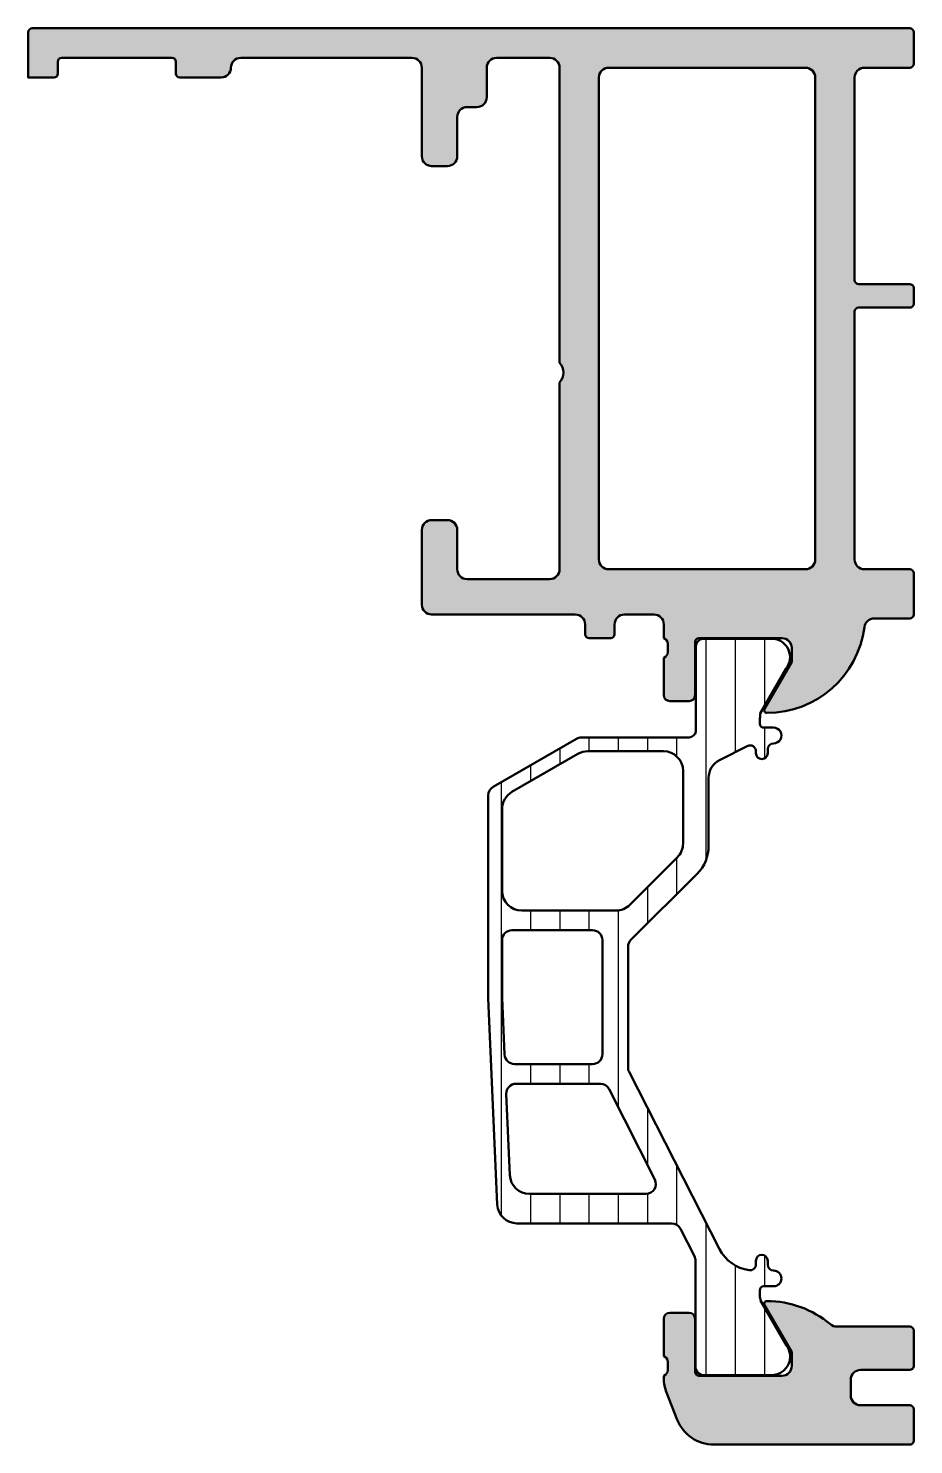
# Model space of a CAD drawing. Extents: x -30 to 15, y 11 to 83.
import ezdxf

# ---------------------------------------------------------------- set-up
doc = ezdxf.new("R2010")
doc.units = 0
for name, color, linetype, lineweight in [('0S-Alu contour', 7, 'Continuous', 50), ('0S-Alu hatch', 252, 'Continuous', 25), ('0S-Plastic contour', 254, 'Continuous', 50), ('0S-Plastic hatch', 253, 'Continuous', 25)]:
    doc.layers.add(name, color=color, linetype=linetype, lineweight=lineweight)

# ---------------------------------------------------------------- blocks, each defined once
blk = doc.blocks.new('469890__79589771_B3D5_4C9F_9425_0B44BDEF0770_')
at = {"layer": '0S-Alu hatch'}
h = blk.add_hatch(color=256, dxfattribs=at)
edge = h.paths.add_edge_path()
edge.add_arc((12.50258484209178, 55.99756273303262), 0.5, 180, 270)
edge.add_line((12.50258484209178, 55.49756273303263), (14.80258484209179, 55.49756273303261))
edge.add_ellipse((14.80258484209179, 55.29756273303262), major_axis=(-0.1999999999999886, 0), ratio=1, start_angle=180, end_angle=270, ccw=False)
edge.add_line((15.00258484209178, 55.29756273303262), (15.00258484209178, 53.19756273303262))
edge.add_ellipse((14.80258484209179, 53.19756273303262), major_axis=(-0.1999999999999886, 0), ratio=1, start_angle=90, end_angle=180, ccw=False)
edge.add_line((14.80258484209179, 52.99756273303263), (12.99597730553444, 52.99756273303263))
edge.add_arc((12.99597730553444, 52.49756273303262), 0.5, 90, 172.6879780737331)
edge.add_ellipse((7.54070462674008, 53.19756273303261), major_axis=(-5.000000000000015, 0), ratio=1, start_angle=90, end_angle=172.6879780737333, ccw=False)
edge.add_ellipse((7.54070462674008, 48.33568251768092), major_axis=(-0.1381197846483104, 0), ratio=1, start_angle=-30.00000000000989, end_angle=90, ccw=False)
edge.add_line((7.421089384469418, 48.4047424100051), (8.80258484209179, 50.79756273303262))
edge.add_line((8.80258484209179, 50.79756273303262), (8.80258484209179, 51.49756273303262))
edge.add_arc((8.30258484209179, 51.49756273303262), 0.5, 0, 90)
edge.add_line((8.30258484209179, 51.99756273303262), (4.09258484209181, 51.99756273303262))
edge.add_arc((4.09258484209181, 51.79756273303262), 0.2000000000000028, 90, 180)
edge.add_line((3.892584842091807, 51.79756273303262), (3.892584842091764, 49.09756273303266))
edge.add_ellipse((3.592584842091753, 49.09756273303266), major_axis=(-0.3000000000000114, 0), ratio=1, start_angle=90, end_angle=180, ccw=False)
edge.add_line((3.592584842091753, 48.79756273303264), (2.602584842091857, 48.79756273303262))
edge.add_ellipse((2.602584842091857, 49.09756273303266), major_axis=(-0.3000000000000398, 0), ratio=1, start_angle=0, end_angle=90, ccw=False)
edge.add_line((2.302584842091818, 49.09756273303266), (2.302584842091789, 50.99756273303262))
edge.add_arc((2.202584842091823, 51.28040544550724), 0.299999999999988, 289.4712206344845, 360)
edge.add_line((2.502584842091813, 51.28040544550724), (2.502584842091778, 51.714720020558))
edge.add_arc((2.202584842091823, 51.714720020558), 0.3000000000000114, 0, 70.5287793655185)
edge.add_line((2.302584842091782, 51.99756273303265), (2.302584842091789, 52.69756273303262))
edge.add_arc((1.802584842091789, 52.69756273303262), 0.5, 0, 90)
edge.add_line((1.802584842091789, 53.19756273303262), (0.3025848420917896, 53.19756273303262))
edge.add_arc((0.3025848420917896, 52.69756273303262), 0.5, 90, 180)
edge.add_line((-0.1974151579082104, 52.69756273303262), (-0.1974151579082104, 52.19756273303262))
edge.add_ellipse((-0.397415157908199, 52.19756273303262), major_axis=(-0.1999999999999886, 0), ratio=1, start_angle=90, end_angle=180, ccw=False)
edge.add_line((-0.397415157908199, 51.99756273303264), (-1.497415157908221, 51.99756273303262))
edge.add_ellipse((-1.497415157908221, 52.19756273303262), major_axis=(-0.2000000000000028, 0), ratio=1, start_angle=0, end_angle=90, ccw=False)
edge.add_line((-1.697415157908224, 52.19756273303262), (-1.69741515790821, 52.69756273303262))
edge.add_arc((-2.19741515790821, 52.69756273303262), 0.5, 0, 90)
edge.add_line((-2.19741515790821, 53.19756273303262), (-9.497415157908222, 53.19756273303262))
edge.add_ellipse((-9.497415157908222, 53.69756273303263), major_axis=(-0.5, 0), ratio=1, start_angle=0, end_angle=90, ccw=False)
edge.add_line((-9.997415157908222, 53.69756273303263), (-9.997415157908222, 57.49756273303262))
edge.add_ellipse((-9.497415157908222, 57.49756273303262), major_axis=(-0.5, 0), ratio=1, start_angle=270, end_angle=360, ccw=False)
edge.add_line((-9.497415157908222, 57.99756273303263), (-8.69741515790821, 57.99756273303263))
edge.add_ellipse((-8.69741515790821, 57.49756273303262), major_axis=(-0.5, 0), ratio=1, start_angle=180, end_angle=270, ccw=False)
edge.add_line((-8.19741515790821, 57.49756273303262), (-8.19741515790821, 55.49756273303263))
edge.add_arc((-7.69741515790821, 55.49756273303263), 0.5, 180, 270)
edge.add_line((-7.69741515790821, 54.99756273303262), (-3.497415157908221, 54.99756273303262))
edge.add_arc((-3.497415157908221, 55.49756273303263), 0.5, 270, 360)
edge.add_line((-2.997415157908221, 55.49756273303263), (-2.997415157908221, 64.99756273303262))
edge.add_arc((-3.522415157908199, 65.49756273303262), 0.7249999999999885, 316.3971810272952, 403.6028189727048)
edge.add_line((-2.997415157908221, 65.99756273303262), (-2.997415157908164, 80.99756273303262))
edge.add_arc((-3.497415157908221, 80.99756273303262), 0.5, 0, 90)
edge.add_line((-3.497415157908221, 81.49756273303264), (-6.19741515790821, 81.49756273303264))
edge.add_arc((-6.19741515790821, 80.99756273303262), 0.5, 90, 180)
edge.add_line((-6.69741515790821, 80.99756273303262), (-6.69741515790821, 79.49756273303264))
edge.add_ellipse((-7.19741515790821, 79.49756273303264), major_axis=(-0.5, 0), ratio=1, start_angle=90, end_angle=180, ccw=False)
edge.add_line((-7.19741515790821, 78.99756273303264), (-7.69741515790821, 78.99756273303264))
edge.add_arc((-7.69741515790821, 78.49756273303262), 0.5, 90, 180)
edge.add_line((-8.19741515790821, 78.49756273303262), (-8.19741515790821, 76.49756273303264))
edge.add_ellipse((-8.69741515790821, 76.49756273303264), major_axis=(-0.5, 0), ratio=1, start_angle=90, end_angle=180, ccw=False)
edge.add_line((-8.69741515790821, 75.99756273303262), (-9.497415157908222, 75.99756273303262))
edge.add_ellipse((-9.497415157908222, 76.49756273303264), major_axis=(-0.5, 0), ratio=1, start_angle=0, end_angle=90, ccw=False)
edge.add_line((-9.997415157908222, 76.49756273303264), (-9.997415157908222, 80.99756273303262))
edge.add_arc((-10.49741515790822, 80.99756273303262), 0.5, 0, 90)
edge.add_line((-10.49741515790822, 81.49756273303264), (-19.19741515790821, 81.49756273303264))
edge.add_arc((-19.19741515790821, 80.99756273303265), 0.5, 90, 180)
edge.add_ellipse((-20.19741515790821, 80.99756273303262), major_axis=(-0.5, 0), ratio=1, start_angle=90, end_angle=180, ccw=False)
edge.add_line((-20.19741515790821, 80.49756273303264), (-22.29741515790824, 80.49756273303264))
edge.add_ellipse((-22.29741515790824, 80.69756273303264), major_axis=(-0.2000000000000028, 0), ratio=1, start_angle=0, end_angle=90, ccw=False)
edge.add_line((-22.49741515790824, 80.69756273303264), (-22.49741515790822, 81.29756273303263))
edge.add_arc((-22.69741515790821, 81.29756273303263), 0.1999999999999886, 0, 90)
edge.add_line((-22.69741515790821, 81.49756273303262), (-28.29741515790824, 81.49756273303264))
edge.add_arc((-28.29741515790824, 81.29756273303263), 0.2000000000000028, 90, 180)
edge.add_line((-28.49741515790824, 81.29756273303263), (-28.49741515790822, 80.69756273303264))
edge.add_ellipse((-28.69741515790821, 80.69756273303264), major_axis=(-0.1999999999999886, 0), ratio=1, start_angle=90, end_angle=180, ccw=False)
edge.add_line((-28.69741515790821, 80.49756273303264), (-29.99741515790822, 80.49756273303264))
edge.add_line((-29.99741515790822, 80.49756273303264), (-29.99741515790822, 82.79756273303263))
edge.add_ellipse((-29.79741515790824, 82.79756273303265), major_axis=(-0.1999999999999886, 0), ratio=1, start_angle=270, end_angle=360, ccw=False)
edge.add_line((-29.79741515790824, 82.99756273303264), (14.80258484209179, 82.99756273303264))
edge.add_ellipse((14.80258484209179, 82.79756273303265), major_axis=(-0.1999999999999886, 0), ratio=1, start_angle=180, end_angle=270, ccw=False)
edge.add_line((15.00258484209178, 82.79756273303265), (15.00258484209178, 81.19756273303265))
edge.add_ellipse((14.80258484209179, 81.19756273303265), major_axis=(-0.1999999999999886, 0), ratio=1, start_angle=90, end_angle=180, ccw=False)
edge.add_line((14.80258484209179, 80.99756273303265), (12.50258484209178, 80.99756273303262))
edge.add_arc((12.50258484209178, 80.49756273303264), 0.5, 90, 180)
edge.add_line((12.00258484209178, 80.49756273303264), (12.00258484209178, 70.19756273303263))
edge.add_arc((12.20258484209177, 70.19756273303263), 0.1999999999999886, 180, 270)
edge.add_line((12.20258484209177, 69.99756273303264), (14.80258484209179, 69.99756273303262))
edge.add_ellipse((14.80258484209179, 69.79756273303262), major_axis=(-0.2000000000000028, 0), ratio=1, start_angle=180, end_angle=270, ccw=False)
edge.add_line((15.00258484209179, 69.79756273303262), (15.00258484209178, 68.99756273303262))
edge.add_ellipse((14.80258484209179, 68.99756273303262), major_axis=(-0.1999999999999886, 0), ratio=1, start_angle=90, end_angle=180, ccw=False)
edge.add_line((14.80258484209179, 68.79756273303263), (12.20258484209177, 68.79756273303262))
edge.add_arc((12.20258484209177, 68.5975627330326), 0.1999999999999957, 90, 180)
edge.add_line((12.00258484209177, 68.5975627330326), (12.00258484209178, 55.99756273303262))
edge = h.paths.add_edge_path()
edge.add_line((10.00258484209178, 55.99756273303262), (10.00258484209178, 80.49756273303264))
edge.add_arc((9.502584842091778, 80.49756273303264), 0.5, 0, 90)
edge.add_line((9.502584842091778, 80.99756273303262), (-0.4974151579082218, 80.99756273303262))
edge.add_arc((-0.4974151579082218, 80.49756273303264), 0.5, 90, 180)
edge.add_line((-0.9974151579082217, 80.49756273303264), (-0.9974151579082217, 55.99756273303262))
edge.add_arc((-0.4974151579082218, 55.99756273303262), 0.5, 180, 270)
edge.add_line((-0.4974151579082218, 55.49756273303263), (9.502584842091778, 55.49756273303263))
edge.add_arc((9.502584842091778, 55.99756273303262), 0.5, 270, 360)
at = {"layer": '0S-Alu contour', "color": 7}
for points in [[(-29.79741515790824, 82.99756273303264), (14.80258484209179, 82.99756273303264)], [(-28.69741515790821, 80.49756273303264), (-29.99741515790822, 80.49756273303264), (-29.99741515790822, 82.79756273303263)], [(15.00258484209178, 82.79756273303265), (15.00258484209178, 81.19756273303265)], [(-22.69741515790821, 81.49756273303262), (-28.29741515790824, 81.49756273303264)], [(-10.49741515790822, 81.49756273303264), (-19.19741515790821, 81.49756273303264)], [(-3.497415157908221, 81.49756273303264), (-6.19741515790821, 81.49756273303264)], [(-28.49741515790824, 81.29756273303263), (-28.49741515790822, 80.69756273303264)], [(-22.49741515790824, 80.69756273303264), (-22.49741515790822, 81.29756273303263)], [(-9.997415157908222, 76.49756273303264), (-9.997415157908222, 80.99756273303262)], [(-6.69741515790821, 80.99756273303262), (-6.69741515790821, 79.49756273303264)], [(-2.997415157908221, 65.99756273303262), (-2.997415157908164, 80.99756273303262)], [(9.502584842091778, 80.99756273303262), (-0.4974151579082218, 80.99756273303262)], [(14.80258484209179, 80.99756273303265), (12.50258484209178, 80.99756273303262)], [(-20.19741515790821, 80.49756273303264), (-22.29741515790824, 80.49756273303264)], [(-0.9974151579082217, 80.49756273303264), (-0.9974151579082217, 55.99756273303262)], [(10.00258484209178, 55.99756273303262), (10.00258484209178, 80.49756273303264)], [(12.00258484209178, 80.49756273303264), (12.00258484209178, 70.19756273303263)], [(-8.19741515790821, 78.49756273303262), (-8.19741515790821, 76.49756273303264)], [(-7.19741515790821, 78.99756273303264), (-7.69741515790821, 78.99756273303264)], [(-8.69741515790821, 75.99756273303262), (-9.497415157908222, 75.99756273303262)], [(12.20258484209177, 69.99756273303264), (14.80258484209179, 69.99756273303262)], [(15.00258484209179, 69.79756273303262), (15.00258484209178, 68.99756273303262)], [(12.00258484209177, 68.5975627330326), (12.00258484209178, 55.99756273303262)], [(14.80258484209179, 68.79756273303263), (12.20258484209177, 68.79756273303262)], [(-2.997415157908221, 55.49756273303263), (-2.997415157908221, 64.99756273303262)], [(-9.497415157908222, 57.99756273303263), (-8.69741515790821, 57.99756273303263)], [(-9.997415157908222, 53.69756273303263), (-9.997415157908222, 57.49756273303262)], [(-8.19741515790821, 57.49756273303262), (-8.19741515790821, 55.49756273303263)], [(-0.4974151579082218, 55.49756273303263), (9.502584842091778, 55.49756273303263)], [(12.50258484209178, 55.49756273303263), (14.80258484209179, 55.49756273303261)], [(-7.69741515790821, 54.99756273303262), (-3.497415157908221, 54.99756273303262)], [(15.00258484209178, 55.29756273303262), (15.00258484209178, 53.19756273303262)], [(-2.19741515790821, 53.19756273303262), (-9.497415157908222, 53.19756273303262)], [(-1.697415157908224, 52.19756273303262), (-1.69741515790821, 52.69756273303262)], [(-0.1974151579082104, 52.69756273303262), (-0.1974151579082104, 52.19756273303262)], [(1.802584842091789, 53.19756273303262), (0.3025848420917896, 53.19756273303262)], [(2.302584842091782, 51.99756273303265), (2.302584842091789, 52.69756273303262)], [(14.80258484209179, 52.99756273303263), (12.99597730553444, 52.99756273303263)], [(-0.397415157908199, 51.99756273303264), (-1.497415157908221, 51.99756273303262)], [(8.30258484209179, 51.99756273303262), (4.09258484209181, 51.99756273303262)], [(2.502584842091813, 51.28040544550724), (2.502584842091778, 51.714720020558)], [(3.892584842091807, 51.79756273303262), (3.892584842091764, 49.09756273303266)], [(7.421089384469418, 48.4047424100051), (8.80258484209179, 50.79756273303262), (8.80258484209179, 51.49756273303262)], [(2.302584842091818, 49.09756273303266), (2.302584842091789, 50.99756273303262)], [(3.592584842091753, 48.79756273303264), (2.602584842091857, 48.79756273303262)]]:
    blk.add_lwpolyline(points, dxfattribs=at)
at = {"layer": '0S-Alu contour', "color": 7, "extrusion": (0, 0, -1)}
for centre, radius, start, end in [((29.79741515790824, 82.79756273303265), 0.1999999999999886, 0, 90), ((-14.80258484209179, 82.79756273303265), 0.1999999999999886, 90, 180), ((28.69741515790821, 80.69756273303264), 0.1999999999999886, 180, 270), ((22.29741515790824, 80.69756273303264), 0.2000000000000028, 270, 0), ((20.19741515790821, 80.99756273303262), 0.5, 180, 270), ((-14.80258484209179, 81.19756273303265), 0.1999999999999886, 180, 270), ((7.19741515790821, 79.49756273303264), 0.5, 180, 270), ((9.497415157908222, 76.49756273303264), 0.5, 270, 0), ((8.69741515790821, 76.49756273303264), 0.5, 180, 270), ((-14.80258484209179, 69.79756273303262), 0.2000000000000028, 90, 180), ((-14.80258484209179, 68.99756273303262), 0.1999999999999886, 180, 270), ((9.497415157908222, 57.49756273303262), 0.5, 0, 90), ((8.69741515790821, 57.49756273303262), 0.5, 90, 180), ((-14.80258484209179, 55.29756273303262), 0.1999999999999886, 90, 180), ((9.497415157908222, 53.69756273303263), 0.5, 270, 0), ((-7.54070462674008, 53.19756273303261), 5.000000000000015, 187.3120219262668, 270), ((-14.80258484209179, 53.19756273303262), 0.1999999999999886, 180, 270), ((1.497415157908221, 52.19756273303262), 0.2000000000000028, 270, 0), ((0.397415157908199, 52.19756273303262), 0.1999999999999886, 180, 270), ((-2.602584842091857, 49.09756273303266), 0.3000000000000398, 270, 0), ((-3.592584842091753, 49.09756273303266), 0.3000000000000114, 180, 270), ((-7.54070462674008, 48.33568251768092), 0.1381197846483104, 270, 30.00000000000994)]:
    blk.add_arc(centre, radius, start, end, dxfattribs=at)
at = {"layer": '0S-Alu contour', "color": 7}
for centre, radius, start, end in [((-28.29741515790824, 81.29756273303263), 0.2000000000000028, 90, 180), ((-22.69741515790821, 81.29756273303263), 0.1999999999999886, 0, 90), ((-19.19741515790821, 80.99756273303265), 0.5, 90, 180), ((-10.49741515790822, 80.99756273303262), 0.5, 0, 90), ((-6.19741515790821, 80.99756273303262), 0.5, 90, 180), ((-3.497415157908221, 80.99756273303262), 0.5, 0, 90), ((-0.4974151579082218, 80.49756273303264), 0.5, 90, 180), ((9.502584842091778, 80.49756273303264), 0.5, 0, 90), ((12.50258484209178, 80.49756273303264), 0.5, 90, 180), ((-7.69741515790821, 78.49756273303262), 0.5, 90, 180), ((12.20258484209177, 70.19756273303263), 0.1999999999999886, 180, 270), ((12.20258484209177, 68.5975627330326), 0.1999999999999957, 90, 180), ((-3.522415157908199, 65.49756273303262), 0.7249999999999885, 316.3971810272952, 43.60281897270485), ((-7.69741515790821, 55.49756273303263), 0.5, 180, 270), ((-3.497415157908221, 55.49756273303263), 0.5, 270, 0), ((-0.4974151579082218, 55.99756273303262), 0.5, 180, 270), ((9.502584842091778, 55.99756273303262), 0.5, 270, 0), ((12.50258484209178, 55.99756273303262), 0.5, 180, 270), ((-2.19741515790821, 52.69756273303262), 0.5, 0, 90), ((0.3025848420917896, 52.69756273303262), 0.5, 90, 180), ((1.802584842091789, 52.69756273303262), 0.5, 0, 90), ((12.99597730553444, 52.49756273303262), 0.5, 90, 172.6879780737331), ((2.202584842091823, 51.714720020558), 0.3000000000000114, 0, 70.5287793655185), ((4.09258484209181, 51.79756273303262), 0.2000000000000028, 90, 180), ((8.30258484209179, 51.49756273303262), 0.5, 0, 90), ((2.202584842091823, 51.28040544550724), 0.299999999999988, 289.4712206344845, 0)]:
    blk.add_arc(centre, radius, start, end, dxfattribs=at)
blk = doc.blocks.new('278063__64BF9CD4_61B2_48D3_96F1_33F255880114___BF24868D_3EAA_4AB0_83CB_893429609EA8_')
at = {"layer": '0S-Plastic hatch'}
h = blk.add_hatch(dxfattribs=at)
h.set_pattern_fill('ANSI31', color=256, scale=0.4680000000000001, angle=45, style=0)
h.set_pattern_definition([(90, (0, 0), (-1.4859, 0), [])])
edge = h.paths.add_edge_path()
edge.add_line((5.128834674243876, 45.79115558315097), (6.546514973167916, 46.51307811542618))
edge.add_ellipse((6.682648994566648, 46.24574400196921), major_axis=(-0.3000000000000226, 0), ratio=1, start_angle=180, end_angle=296.98646930828545, ccw=False)
edge.add_line((6.982648994566673, 46.24574400196921), (6.982648994566716, 46.14756273303484))
edge.add_arc((7.28264899456667, 46.14756273303484), 0.2999999999999545, 180, 360)
edge.add_line((7.582648994566625, 46.14756273303484), (7.582648994566682, 46.34756273303485))
edge.add_ellipse((7.88264899456675, 46.34756273303483), major_axis=(-0.3000000000000682, 0), ratio=1, start_angle=270, end_angle=360, ccw=False)
edge.add_arc((7.882648994566693, 47.04756273303488), 0.399999999999963, 270.0000000000081, 450.0000000000081)
edge.add_line((7.882648994566636, 47.44756273303484), (7.382614745572936, 47.44756273303491))
edge.add_ellipse((7.38261474557305, 47.64756273303483), major_axis=(-0.1999999999999176, 0), ratio=1, start_angle=0, end_angle=89.99999999996737, ccw=False)
edge.add_line((7.182614745573133, 47.64756273303483), (7.182537140174872, 47.92338152003675))
edge.add_arc((6.194495554023717, 48.11929891957523), 1.00727841404748, 348.7843821634795, 363.0772084676887)
edge.add_line((7.200321576537191, 48.17337124004265), (8.518838429495815, 50.45710973303269))
edge.add_arc((7.779224736056676, 51.03348954304917), 0.9376791033809563, 322.0707685868704, 444.4998783962023)
edge.add_line((7.869099276298015, 51.9668515670965), (4.392557778198579, 51.96685156709647))
edge.add_arc((4.33648011478948, 51.56372916904984), 0.4070041426574093, 82.08050537437983, 190.7856807720694)
edge.add_line((3.9366660869847, 51.48756411596898), (3.937257260184708, 47.24760456172591))
edge.add_ellipse((3.555787674739121, 47.33775528727939), major_axis=(-0.3919772926303827, 0), ratio=1, start_angle=95.46964802809242, end_angle=166.7035368165188, ccw=False)
edge.add_line((3.593150337250961, 46.94756273303486), (-1.883410658211118, 46.94756273303487))
edge.add_arc((-1.883410658211232, 46.44756273303449), 0.5000000000003837, 89.99999999998697, 119.9999999999902)
edge.add_line((-2.133410658211349, 46.88057543492708), (-6.367385254426721, 44.43608906206003))
edge.add_arc((-6.117385254426835, 44.00307636016762), 0.5000000000001013, 119.9999999999779, 180)
edge.add_line((-6.617385254426935, 44.00307636016762), (-6.617385254426949, 33.69944550725292))
edge.add_line((-6.617385254426949, 33.69944550725292), (-6.159141733753585, 23.20394334566933))
edge.add_arc((-5.160093512171897, 23.24756273303469), 0.9999999999998308, 182.5000000000013, 270.0000000000065)
edge.add_line((-5.160093512171783, 22.24756273303485), (2.700110409865771, 22.24756273303484))
edge.add_ellipse((2.700110409865828, 21.74756273303502), major_axis=(-0.4999999999998153, 0), ratio=1, start_angle=207.0072193887, end_angle=270.0000000000065, ccw=False)
edge.add_line((3.14558506654459, 21.97461411545044), (3.860600767332527, 20.57175380057281))
edge.add_arc((4.764970354736476, 20.86784848828489), 0.9516072796655693, 198.1286804402379, 207.0234293259297)
edge.add_line((3.917258792379868, 20.43548114243252), (3.916501983105604, 15.00756135009637))
edge.add_arc((4.333633017273598, 14.95385451497479), 0.4205742785820791, 172.6633644629792, 278.0539499294952)
edge.add_line((4.392557778198522, 14.53742853553213), (7.869099276298015, 14.53742853553207))
edge.add_arc((7.777892128773544, 15.47879643362732), 0.945776011180143, 275.5339938552022, 396.2479581553777)
edge.add_line((8.540628019168388, 16.03801573303267), (7.222111166209799, 18.32175422602269))
edge.add_ellipse((9.521737227368646, 18.81391823754531), major_axis=(-2.351702667302775, 0), ratio=1, start_angle=5.9106989761972955, end_angle=12.08015371247501, ccw=False)
edge.add_line((7.182537140174872, 18.57174394602859), (7.182614745573062, 18.84756273260788))
edge.add_ellipse((7.382614745786497, 18.8475627328214), major_axis=(-0.2000000002134357, 0), ratio=1, start_angle=270.00000006119694, end_angle=360, ccw=False)
edge.add_line((7.38261474557288, 19.04756273303483), (7.882648994566693, 19.04756273303491))
edge.add_arc((7.882648994566693, 19.44756273303487), 0.399999999999963, 270, 450)
edge.add_ellipse((7.88264899456675, 20.14756273303489), major_axis=(-0.300000000000054, 0), ratio=1, start_angle=0, end_angle=89.9999999999892, ccw=False)
edge.add_line((7.582648994566696, 20.14756273303489), (7.582648994566682, 20.34756273303489))
edge.add_arc((7.28264899456667, 20.34756273303489), 0.3000000000000114, 0, 180)
edge.add_line((6.982648994566659, 20.34756273303489), (6.982648994566716, 20.16314109265791))
edge.add_ellipse((6.682648994566704, 20.1631410926579), major_axis=(-0.3000000000000114, 0), ratio=1, start_angle=82.23741734384078, end_angle=180, ccw=False)
edge.add_ellipse((6.912265495345138, 21.84756273303488), major_axis=(-2.000000000000015, 0), ratio=1, start_angle=27.007219388690316, end_angle=82.23741734384163, ccw=False)
edge.add_line((5.130366868629259, 20.93935720337316), (0.537140088894205, 29.95126499703352))
edge.add_ellipse((0.9826147455723344, 30.17831637944897), major_axis=(-0.4999999999992659, 0), ratio=1, start_angle=0, end_angle=27.007219388736587, ccw=False)
edge.add_line((0.4826147455730699, 30.17831637944897), (0.4826147455730734, 36.30197832076333))
edge.add_ellipse((0.9826147455730165, 36.30197832076334), major_axis=(-0.4999999999999432, 0), ratio=1, start_angle=314.99999999999744, end_angle=360, ccw=False)
edge.add_line((0.6290613549798004, 36.65553171135659), (3.996828307946032, 40.02329866432264))
edge.add_arc((2.582614745573039, 41.43751222669584), 2.000000000000005, 314.9999999999957, 360)
edge.add_line((4.582614745573046, 41.43751222669584), (4.582614745573152, 44.90004187162803))
edge.add_ellipse((5.582614745573039, 44.90004187162798), major_axis=(-0.9999999999998863, 0), ratio=1, start_angle=296.98646930829455, end_angle=360, ccw=False)
edge = h.paths.add_edge_path()
edge.add_line((3.282614745573141, 45.24756273303488), (3.282614745573141, 41.56177629540796))
edge.add_ellipse((2.282614745573141, 41.56177629540796), major_axis=(-1.000000000000002, 0), ratio=1, start_angle=135.0000000000006, end_angle=180, ccw=False)
edge.add_line((2.989721526759694, 40.85466951422143), (0.5755079643865884, 38.44045595184832))
edge.add_ellipse((-0.1315988167999649, 39.14756273303487), major_axis=(-1, 0), ratio=1, start_angle=90, end_angle=135.0000000000001, ccw=False)
edge.add_line((-0.1315988167999649, 38.14756273303487), (-4.917385254426903, 38.14756273303487))
edge.add_ellipse((-4.917385254426903, 39.14756273303487), major_axis=(-1, 0), ratio=1, start_angle=0, end_angle=90, ccw=False)
edge.add_line((-5.917385254426903, 39.14756273303487), (-5.9173852544269, 43.31025603714024))
edge.add_ellipse((-4.917385254426903, 43.31025603714024), major_axis=(-0.9999999999999959, 0), ratio=1, start_angle=300.0000000000001, end_angle=360, ccw=False)
edge.add_line((-5.417385254426903, 44.17628144092467), (-2.06187162729396, 46.11358813681931))
edge.add_ellipse((-1.561871627293953, 45.24756273303488), major_axis=(-1, 0), ratio=1, start_angle=270, end_angle=300.0000000000005, ccw=False)
edge.add_line((-1.561871627293953, 46.24756273303488), (2.282614745573141, 46.24756273303488))
edge.add_ellipse((2.282614745573141, 45.24756273303488), major_axis=(-1, 0), ratio=1, start_angle=180, end_angle=270, ccw=False)
edge = h.paths.add_edge_path()
edge.add_ellipse((1.398206735328017, 24.24756273303478), major_axis=(-0.499999999999929, 0), ratio=1, start_angle=90, end_angle=206.7367475977933, ccw=False)
edge.add_line((1.398206735328017, 23.74756273303486), (-4.524918046920561, 23.74756273303489))
edge.add_ellipse((-4.524918046920561, 24.74756273303484), major_axis=(-0.9999999999999468, 0), ratio=1, start_angle=2.5000000000035243, end_angle=90, ccw=False)
edge.add_line((-5.523966268502363, 24.70394334566945), (-5.70392836621805, 28.82575303935244))
edge.add_ellipse((-5.204404255427277, 28.84756273303502), major_axis=(-0.4999999999998437, 0), ratio=1, start_angle=-90.0000000000195, end_angle=2.4999999999911893, ccw=False)
edge.add_line((-5.204404255427107, 29.34756273303487), (-0.9190500128672738, 29.34756273303485))
edge.add_ellipse((-0.9190500128672738, 28.84756273303478), major_axis=(-0.500000000000068, 0), ratio=1, start_angle=206.7367475977943, end_angle=270, ccw=False)
edge.add_line((-0.4725084996590568, 29.07250867538934), (1.844748248536113, 24.47250867538928))
edge = h.paths.add_edge_path()
edge.add_line((-5.917385254426903, 33.71471956158599), (-5.91738525442691, 36.64756273303486))
edge.add_ellipse((-5.417385254426903, 36.64756273303486), major_axis=(-0.5000000000000071, 0), ratio=1, start_angle=270, end_angle=360, ccw=False)
edge.add_line((-5.417385254426903, 37.14756273303488), (-1.317385254426881, 37.14756273303488))
edge.add_ellipse((-1.317385254426881, 36.64756273303487), major_axis=(-0.5, 0), ratio=1, start_angle=180, end_angle=270, ccw=False)
edge.add_line((-0.8173852544268811, 36.64756273303487), (-0.8173852544268811, 30.84756273303485))
edge.add_ellipse((-1.317385254426881, 30.84756273303485), major_axis=(-0.5, 0), ratio=1, start_angle=90, end_angle=180, ccw=False)
edge.add_line((-1.317385254426881, 30.34756273303485), (-5.291726141244112, 30.34756273303485))
edge.add_ellipse((-5.291726141244112, 30.84756273303488), major_axis=(-0.5000000000000298, 0), ratio=1, start_angle=2.5000000000017053, end_angle=90, ccw=False)
edge.add_line((-5.791250252035069, 30.82575303935219), (-5.917385254426903, 33.71471956158599))
at = {"layer": '0S-Alu contour', "color": 7}
for points in [[(-5.417385254426903, 44.17628144092467), (-2.06187162729396, 46.11358813681931)], [(-1.561871627293953, 46.24756273303488), (2.282614745573141, 46.24756273303488)], [(3.282614745573141, 45.24756273303488), (3.282614745573141, 41.56177629540796)], [(-5.917385254426903, 39.14756273303487), (-5.9173852544269, 43.31025603714024)], [(2.989721526759694, 40.85466951422143), (0.5755079643865884, 38.44045595184832)], [(-0.1315988167999649, 38.14756273303487), (-4.917385254426903, 38.14756273303487)], [(-5.417385254426903, 37.14756273303488), (-1.317385254426881, 37.14756273303488)], [(-5.917385254426903, 33.71471956158599), (-5.91738525442691, 36.64756273303486)], [(-0.8173852544268811, 36.64756273303487), (-0.8173852544268811, 30.84756273303485)], [(-5.791250252035069, 30.82575303935219), (-5.917385254426903, 33.71471956158599)], [(-1.317385254426881, 30.34756273303485), (-5.291726141244112, 30.34756273303485)], [(-5.523966268502363, 24.70394334566945), (-5.70392836621805, 28.82575303935244)], [(-5.204404255427107, 29.34756273303487), (-0.9190500128672738, 29.34756273303485)], [(-0.4725084996590568, 29.07250867538934), (1.844748248536113, 24.47250867538928)], [(1.398206735328017, 23.74756273303486), (-4.524918046920561, 23.74756273303489)]]:
    blk.add_lwpolyline(points, dxfattribs=at)
at = {"layer": '0S-Alu contour', "color": 7, "extrusion": (0, 0, -1)}
for centre, radius, start, end in [((1.561871627293953, 45.24756273303488), 1, 59.99999999999951, 90), ((-2.282614745573141, 45.24756273303488), 1, 90, 180), ((4.917385254426903, 43.31025603714024), 0.9999999999999959, 0, 59.99999999999986), ((-2.282614745573141, 41.56177629540796), 1.000000000000002, 180, 224.9999999999994), ((4.917385254426903, 39.14756273303487), 1, 270, 0), ((0.1315988167999649, 39.14756273303487), 1, 225, 270), ((5.417385254426903, 36.64756273303486), 0.5000000000000071, 0, 90), ((1.317385254426881, 36.64756273303487), 0.5, 90, 180), ((5.291726141244112, 30.84756273303488), 0.5000000000000298, 270, 357.4999999999983), ((1.317385254426881, 30.84756273303485), 0.5, 180, 270), ((5.204404255427277, 28.84756273303502), 0.4999999999998437, 357.5000000000088, 90.00000000001953), ((0.9190500128672738, 28.84756273303478), 0.500000000000068, 90, 153.2632524022057), ((4.524918046920561, 24.74756273303484), 0.9999999999999468, 270, 357.4999999999965), ((-1.398206735328017, 24.24756273303478), 0.499999999999929, 153.2632524022067, 270)]:
    blk.add_arc(centre, radius, start, end, dxfattribs=at)
at = {"layer": '0S-Plastic contour', "color": 7}
for points in [[(7.869099276298015, 51.9668515670965), (4.392557778198579, 51.96685156709647)], [(3.9366660869847, 51.48756411596898), (3.937257260184708, 47.24760456172591)], [(7.200321576537191, 48.17337124004265), (8.518838429495815, 50.45710973303269)], [(7.182614745573133, 47.64756273303483), (7.182537140174872, 47.92338152003675)], [(-2.133410658211349, 46.88057543492708), (-6.367385254426721, 44.43608906206003)], [(3.593150337250961, 46.94756273303486), (-1.883410658211118, 46.94756273303487)], [(7.882648994566636, 47.44756273303484), (7.382614745572936, 47.44756273303491)], [(5.128834674243876, 45.79115558315097), (6.546514973167916, 46.51307811542618)], [(6.982648994566673, 46.24574400196921), (6.982648994566716, 46.14756273303484)], [(7.582648994566625, 46.14756273303484), (7.582648994566682, 46.34756273303485)], [(4.582614745573046, 41.43751222669584), (4.582614745573152, 44.90004187162803)], [(-6.617385254426935, 44.00307636016762), (-6.617385254426949, 33.69944550725292), (-6.159141733753585, 23.20394334566933)], [(0.6290613549798004, 36.65553171135659), (3.996828307946032, 40.02329866432264)], [(0.4826147455730699, 30.17831637944897), (0.4826147455730734, 36.30197832076333)], [(5.130366868629259, 20.93935720337316), (0.537140088894205, 29.95126499703352)], [(-5.160093512171783, 22.24756273303485), (2.700110409865771, 22.24756273303484)], [(3.14558506654459, 21.97461411545044), (3.860600767332527, 20.57175380057281)], [(3.917258792379868, 20.43548114243252), (3.916501983105604, 15.00756135009637)], [(6.982648994566659, 20.34756273303489), (6.982648994566716, 20.16314109265791)], [(7.582648994566696, 20.14756273303489), (7.582648994566682, 20.34756273303489)], [(7.182537140174872, 18.57174394602859), (7.182614745573062, 18.84756273260788)], [(7.38261474557288, 19.04756273303483), (7.882648994566693, 19.04756273303491)], [(8.540628019168388, 16.03801573303267), (7.222111166209799, 18.32175422602269)], [(4.392557778198522, 14.53742853553213), (7.869099276298015, 14.53742853553207)]]:
    blk.add_lwpolyline(points, dxfattribs=at)
for centre, radius, start, end in [((4.33648011478948, 51.56372916904984), 0.4070041426574093, 82.08050537437983, 190.7856807720694), ((7.779224736056676, 51.03348954304917), 0.9376791033809563, 322.0707685868704, 84.4998783962024), ((6.194495554023717, 48.11929891957523), 1.00727841404748, 348.7843821634795, 3.077208467688711), ((-1.883410658211232, 46.44756273303449), 0.5000000000003837, 89.99999999998697, 119.9999999999902), ((7.882648994566693, 47.04756273303488), 0.399999999999963, 270.0000000000081, 90.00000000000813), ((7.28264899456667, 46.14756273303484), 0.2999999999999545, 180, 0), ((-6.117385254426835, 44.00307636016762), 0.5000000000001013, 119.9999999999779, 180), ((2.582614745573039, 41.43751222669584), 2.000000000000005, 314.9999999999957, 0), ((-5.160093512171897, 23.24756273303469), 0.9999999999998308, 182.5000000000013, 270.0000000000065), ((4.764970354736476, 20.86784848828489), 0.9516072796655693, 198.1286804402379, 207.0234293259297), ((7.28264899456667, 20.34756273303489), 0.3000000000000114, 0, 180), ((7.882648994566693, 19.44756273303487), 0.399999999999963, 270, 90), ((7.777892128773544, 15.47879643362732), 0.945776011180143, 275.5339938552022, 36.24795815537775), ((4.333633017273598, 14.95385451497479), 0.4205742785820791, 172.6633644629792, 278.0539499294952)]:
    blk.add_arc(centre, radius, start, end, dxfattribs=at)
at = {"layer": '0S-Plastic contour', "color": 7, "extrusion": (0, 0, -1)}
for centre, radius, start, end in [((-7.38261474557305, 47.64756273303483), 0.1999999999999176, 270.0000000000326, 0), ((-3.555787674739121, 47.33775528727939), 0.3919772926303827, 193.2964631834813, 264.5303519719076), ((-6.682648994566648, 46.24574400196921), 0.3000000000000226, 63.01353069171453, 180), ((-7.88264899456675, 46.34756273303483), 0.3000000000000682, 0, 90), ((-5.582614745573039, 44.90004187162798), 0.9999999999998863, 0, 63.01353069170547), ((-0.9826147455730165, 36.30197832076334), 0.4999999999999432, 0, 45.00000000000258), ((-0.9826147455723344, 30.17831637944897), 0.4999999999992659, 332.9927806112635, 0), ((-2.700110409865828, 21.74756273303502), 0.4999999999998153, 89.99999999999349, 152.9927806113), ((-6.912265495345138, 21.84756273303488), 2.000000000000015, 277.7625826561584, 332.9927806113097), ((-6.682648994566704, 20.1631410926579), 0.3000000000000114, 180, 277.7625826561593), ((-7.88264899456675, 20.14756273303489), 0.300000000000054, 270.0000000000108, 0), ((-7.382614745786497, 18.8475627328214), 0.2000000002134357, 0, 89.99999993880306), ((-9.521737227368646, 18.81391823754531), 2.351702667302775, 347.919846287525, 354.0893010238027)]:
    blk.add_arc(centre, radius, start, end, dxfattribs=at)
blk = doc.blocks.new('469930__322C1DA9_7D74_4B2B_B54B_63E2E62F2198_')
at = {"layer": '0S-Alu hatch'}
h = blk.add_hatch(color=256, dxfattribs=at)
edge = h.paths.add_edge_path()
edge.add_line((12.30258484209207, 14.79756273303269), (14.80258484209207, 14.79756273303269))
edge.add_arc((14.80258484209207, 14.99756273303269), 0.2000000000000028, 270, 360)
edge.add_line((15.00258484209206, 14.99756273303269), (15.00258484209206, 16.79756273303269))
edge.add_arc((14.80258484209207, 16.79756273303269), 0.1999999999999886, 0, 90)
edge.add_line((14.80258484209207, 16.99756273303268), (11.0917608078031, 16.99756273303269))
edge.add_ellipse((11.0917608078031, 17.49756273303269), major_axis=(-0.5, 0), ratio=1, start_angle=49.7858289816881, end_angle=90, ccw=False)
edge.add_arc((7.540704626820968, 13.29756273309118), 5.000000000000008, 49.78582898168568, 90)
edge.add_arc((7.540704626820968, 18.15944294844075), 0.1381197846504278, 90, 209.9999999999981)
edge.add_line((7.421089384548459, 18.09038305611554), (8.802584842192118, 15.69756273305116))
edge.add_line((8.802584842192118, 15.69756273305116), (8.802584842192118, 14.99756273304039))
edge.add_ellipse((8.302584842184388, 14.99756273304039), major_axis=(-0.5000000000077307, 0), ratio=1, start_angle=90, end_angle=180, ccw=False)
edge.add_line((8.302584842184388, 14.49756273303266), (4.092584842092094, 14.49756273303269))
edge.add_ellipse((4.092584842092094, 14.6975627330327), major_axis=(-0.2000000000000028, 0), ratio=1, start_angle=0, end_angle=90, ccw=False)
edge.add_line((3.892584842092091, 14.6975627330327), (3.892584842092048, 17.39756273303266))
edge.add_arc((3.592584842092037, 17.39756273303266), 0.3000000000000682, 0, 90)
edge.add_line((3.592584842092037, 17.69756273303272), (2.602584842092085, 17.6975627330327))
edge.add_arc((2.602584842092085, 17.39756273303266), 0.3000000000000398, 90, 180)
edge.add_line((2.302584842092045, 17.39756273303266), (2.302584842092073, 15.49756273303269))
edge.add_ellipse((2.202584842092051, 15.21472002055807), major_axis=(-0.300000000000007, 0), ratio=1, start_angle=180, end_angle=250.52877936550522, ccw=False)
edge.add_line((2.502584842092055, 15.21472002055807), (2.502584842092062, 14.78040544550731))
edge.add_ellipse((2.202584842092051, 14.78040544550731), major_axis=(-0.3000000000000114, 0), ratio=1, start_angle=109.4712206344959, end_angle=180, ccw=False)
edge.add_line((2.30258484209208, 14.49756273303269), (2.302584842092073, 14.37727459723832))
edge.add_arc((4.302584842092073, 14.37727459723831), 2, 180, 201.4999999999992)
edge.add_line((2.441749706128014, 13.64427214378974), (2.985232662768851, 12.2645602795841))
edge.add_arc((4.84606779873286, 12.99756273303269), 2.000000000000019, 201.5000000000003, 270)
edge.add_line((4.84606779873286, 10.99756273303267), (14.80258484209207, 10.99756273303269))
edge.add_arc((14.80258484209207, 11.19756273303269), 0.2000000000000028, 270, 360)
edge.add_line((15.00258484209207, 11.19756273303269), (15.00258484209206, 12.79756273303269))
edge.add_arc((14.80258484209207, 12.79756273303269), 0.1999999999999886, 0, 90)
edge.add_line((14.80258484209207, 12.99756273303268), (12.30258484209207, 12.99756273303269))
edge.add_ellipse((12.30258484209207, 13.49756273303269), major_axis=(-0.5, 0), ratio=1, start_angle=0, end_angle=90, ccw=False)
edge.add_line((11.80258484209207, 13.49756273303269), (11.80258484209207, 14.29756273303269))
edge.add_ellipse((12.30258484209207, 14.29756273303269), major_axis=(-0.5, 0), ratio=1, start_angle=270, end_angle=360, ccw=False)
at = {"layer": '0S-Alu contour', "color": 7}
for points in [[(7.421089384548459, 18.09038305611554), (8.802584842192118, 15.69756273305116), (8.802584842192118, 14.99756273304039)], [(2.302584842092045, 17.39756273303266), (2.302584842092073, 15.49756273303269)], [(3.592584842092037, 17.69756273303272), (2.602584842092085, 17.6975627330327)], [(3.892584842092091, 14.6975627330327), (3.892584842092048, 17.39756273303266)], [(14.80258484209207, 16.99756273303268), (11.0917608078031, 16.99756273303269)], [(15.00258484209206, 14.99756273303269), (15.00258484209206, 16.79756273303269)], [(2.502584842092055, 15.21472002055807), (2.502584842092062, 14.78040544550731)], [(2.30258484209208, 14.49756273303269), (2.302584842092073, 14.37727459723832)], [(8.302584842184388, 14.49756273303266), (4.092584842092094, 14.49756273303269)], [(12.30258484209207, 14.79756273303269), (14.80258484209207, 14.79756273303269)], [(11.80258484209207, 13.49756273303269), (11.80258484209207, 14.29756273303269)], [(2.441749706128014, 13.64427214378974), (2.985232662768851, 12.2645602795841)], [(14.80258484209207, 12.99756273303268), (12.30258484209207, 12.99756273303269)], [(15.00258484209207, 11.19756273303269), (15.00258484209206, 12.79756273303269)], [(4.84606779873286, 10.99756273303267), (14.80258484209207, 10.99756273303269)]]:
    blk.add_lwpolyline(points, dxfattribs=at)
for centre, radius, start, end in [((7.540704626820968, 18.15944294844075), 0.1381197846504278, 90, 209.9999999999981), ((7.540704626820968, 13.29756273309118), 5.000000000000008, 49.78582898168568, 90), ((2.602584842092085, 17.39756273303266), 0.3000000000000398, 90, 180), ((3.592584842092037, 17.39756273303266), 0.3000000000000682, 0, 90), ((14.80258484209207, 16.79756273303269), 0.1999999999999886, 0, 90), ((14.80258484209207, 14.99756273303269), 0.2000000000000028, 270, 0), ((4.302584842092073, 14.37727459723831), 2, 180, 201.4999999999992), ((14.80258484209207, 12.79756273303269), 0.1999999999999886, 0, 90), ((4.84606779873286, 12.99756273303269), 2.000000000000019, 201.5000000000003, 270), ((14.80258484209207, 11.19756273303269), 0.2000000000000028, 270, 0)]:
    blk.add_arc(centre, radius, start, end, dxfattribs=at)
at = {"layer": '0S-Alu contour', "color": 7, "extrusion": (0, 0, -1)}
for centre, radius, start, end in [((-11.0917608078031, 17.49756273303269), 0.5, 270, 310.2141710183119), ((-2.202584842092051, 15.21472002055807), 0.300000000000007, 109.4712206344948, 180), ((-2.202584842092051, 14.78040544550731), 0.3000000000000114, 180, 250.5287793655041), ((-4.092584842092094, 14.6975627330327), 0.2000000000000028, 270, 0), ((-8.302584842184388, 14.99756273304039), 0.5000000000077307, 180, 270), ((-12.30258484209207, 14.29756273303269), 0.5, 0, 90), ((-12.30258484209207, 13.49756273303269), 0.5, 270, 0)]:
    blk.add_arc(centre, radius, start, end, dxfattribs=at)
blk = doc.blocks.new('475600__964B5C58_9590_4AB1_B2D7_80D2F66D1F1F_')
at = {"layer": '0S-Alu contour', "color": 7}
for name in ['469890__79589771_B3D5_4C9F_9425_0B44BDEF0770_', '469930__322C1DA9_7D74_4B2B_B54B_63E2E62F2198_']:
    blk.add_blockref(name, (0, 0), dxfattribs=at)
at = {"layer": '0S-Plastic contour', "color": 7}
blk.add_blockref('278063__64BF9CD4_61B2_48D3_96F1_33F255880114___BF24868D_3EAA_4AB0_83CB_893429609EA8_', (0, 0), dxfattribs=at)

msp = doc.modelspace()

# ---------------------------------------------------------------- block references
at = {"layer": '0S-Alu contour', "color": 7}
msp.add_blockref('475600__964B5C58_9590_4AB1_B2D7_80D2F66D1F1F_', (0, 0), dxfattribs=at)

doc.saveas('drawing.dxf')
